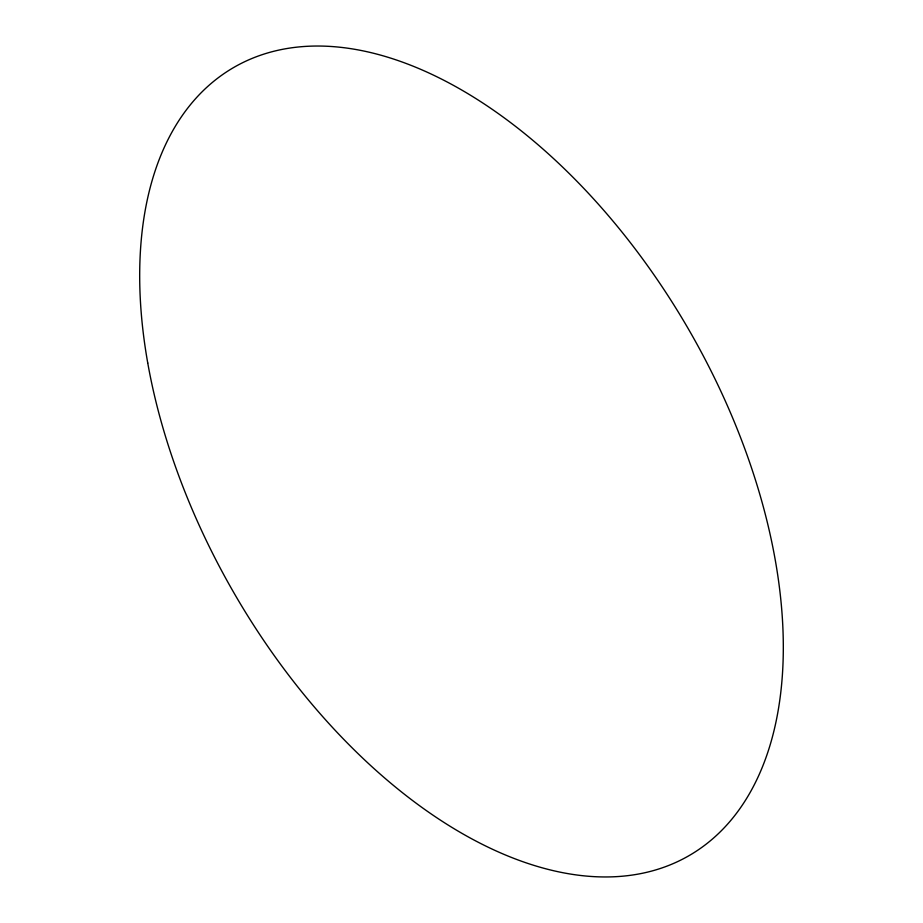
<?xml version="1.0" encoding="UTF-8"?>
<svg xmlns="http://www.w3.org/2000/svg" width="923" height="923" viewBox="0 0 923 923"><rect width="100%" height="100%" fill="white"/><g stroke="black" fill="none" stroke-linecap="round" stroke-linejoin="round"><path stroke-width="1.38" d="M147.749 363.016A455.108 262.755 60 0 0 680.366 860.282A455.108 262.755 60 0 0 556.384 161.202A455.108 262.755 60 0 0 147.749 363.016"/></g></svg>
